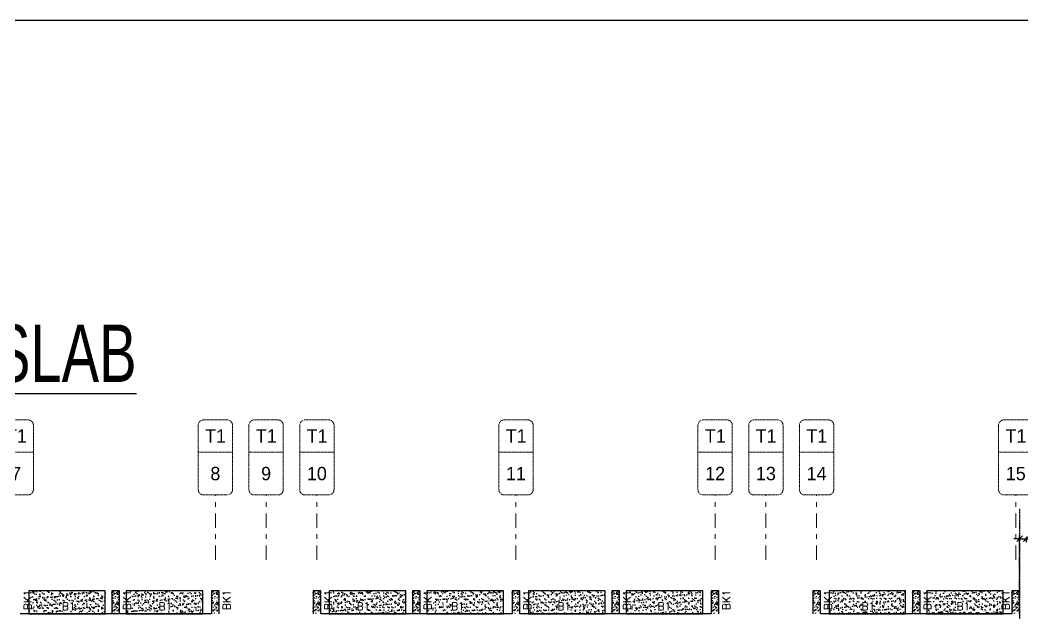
# Model space of a CAD drawing. Header units: millimetres. Extents: x 1078357 to 2594950, y -4969473 to -4636555.
# Drawn here: x 1601908 to 1628096, y -4652496 to -4636994 of the extents above; entities that cross this region are included whole.
import ezdxf
from ezdxf.enums import TextEntityAlignment as Align

# ---------------------------------------------------------------- set-up
doc = ezdxf.new("R2010")
doc.units = ezdxf.units.MM
doc.header["$PDMODE"] = 35
for name, pattern in [('CENTER', [2, 1.25, -0.25, 0.25, -0.25]), ('CONTINOUS', [0]), ('DGN STYLE 7', [8.34, 3.75, -1.67, 1.25, -1.67]), ('DOT', [0.25, 0, -0.25]), ('HIDDEN', [0.375, 0.25, -0.125]), ('New Retail block$0$CONTINOUS', [0])]:
    doc.linetypes.add(name, pattern=pattern)
doc.layers.get('0').update_dxf_attribs({"lineweight": 0})
doc.layers.get('Defpoints').update_dxf_attribs({"lineweight": 0})
for name, color, linetype, lineweight in [('A-_ANOTDIMA_D-', 6, 'Continuous', 13), ('A-_ANOTGRID_E-', 8, 'DGN STYLE 7', 13), ('Boundary', 40, 'Continuous', 30), ('GRID LINE', 8, 'Continuous', 0), ('HATCH', 8, 'Continuous', 30), ('S-NON STR RCC WALL', 8, 'Continuous', 0)]:
    doc.layers.add(name, color=color, linetype=linetype, lineweight=lineweight)
for name, color, linetype in [('B-200x650', 241, 'HIDDEN'), ('EXPANSION JOINT', 10, 'HIDDEN'), ('EXPANTION JOINT', 240, 'Continuous'), ('S TEXT', 7, 'Continuous'), ('S-PROJECTION', 54, 'New Retail block$0$CONTINOUS')]:
    doc.layers.add(name, color=color, linetype=linetype)
doc.styles.add('Roman', font='romans')
doc.styles.add('ROMANS', font='romans.shx', dxfattribs={"width": 0.85})
doc.styles.add('SANSSERIF', font='sas_____.pfb')
doc.styles.get("Standard").update_dxf_attribs({"font": 'Adani Regular.ttf', "height": 500})
doc.dimstyles.new('HARESH', dxfattribs={"dimtxt": 150, "dimasz": 75, "dimexe": 0, "dimexo": 0, "dimgap": 25, "dimtad": 1, "dimdec": 0, "dimdsep": 46, "dimtxsty": 'Roman', "dimblk": 'OBLIQUE', "dimcen": 225, "dimdle": 25, "dimclrd": 2, "dimclre": 2, "dimclrt": 7, "dimadec": 8, "dimazin": 1, "dimtfac": 1, "dimtdec": 0, "dimtmove": 0, "dimatfit": 0, "dimfxl": 1, "dimlwd": -1, "dimlwe": -1, "dimarcsym": 0})

# ---------------------------------------------------------------- blocks, each defined once
blk = doc.blocks.new('_Oblique')
at = {"color": 0, "linetype": 'ByBlock', "lineweight": -2}
blk.add_line((-0.5, -0.5), (0.5, 0.5), dxfattribs=at)
blk = doc.blocks.new('*D1210')
at = {"layer": 'Defpoints', "color": 0, "linetype": 'CONTINOUS', "ltscale": 0.5, "transparency": 16777216}
for p in [(1628184, -4650482, 3), (1628184, -4650533), (1628009, -4652496, 0)]:
    blk.add_point(p, dxfattribs=at)
at = {"layer": 'EXPANTION JOINT', "color": 2, "linetype": 'DOT', "ltscale": 0.5, "transparency": 16777216}
for p, q in [((1628009, -4652496), (1628009, -4650433)), ((1628184, -4650482), (1628184, -4650633))]:
    blk.add_line(p, q, dxfattribs=at)
at = {"layer": 'EXPANTION JOINT', "color": 2, "linetype": 'CONTINOUS', "ltscale": 0.5, "transparency": 16777216}
for p, q in [((1628009, -4650533), (1627859, -4650533)), ((1628009, -4650533), (1628184, -4650533)), ((1628184, -4650533), (1631548, -4650533))]:
    blk.add_line(p, q, dxfattribs=at)
at = {"layer": 'EXPANTION JOINT', "color": 2, "linetype": 'CONTINOUS', "ltscale": 0.5, "transparency": 16777216, "xscale": 150, "yscale": 150, "zscale": 150}
blk.add_blockref('_Oblique', (1628009, -4650533), dxfattribs=at)
at = {"layer": 'EXPANTION JOINT', "color": 2, "linetype": 'CONTINOUS', "ltscale": 0.5, "transparency": 16777216, "xscale": 150, "yscale": 150, "zscale": 150, "rotation": 180}
blk.add_blockref('_Oblique', (1628184, -4650533), dxfattribs=at)
at = {"layer": 'EXPANTION JOINT', "color": 7, "linetype": 'CONTINOUS', "ltscale": 0.5, "transparency": 16777216, "char_height": 225, "attachment_point": 5, "style": 'Roman'}
for s, insert in [('175mm', (1630016, -4650345)), ('EXPANSION JOINT ', (1630016, -4650720))]:
    blk.add_mtext(s, dxfattribs=dict(at, insert=insert))
blk = doc.blocks.new('*D1211')
at = {"layer": 'Defpoints', "color": 0, "linetype": 'CONTINOUS', "ltscale": 0.5, "transparency": 16777216}
for p in [(1628184, -4650482, 3), (1628184, -4650533), (1628009, -4652496, 0)]:
    blk.add_point(p, dxfattribs=at)
at = {"layer": 'EXPANTION JOINT', "color": 2, "linetype": 'DOT', "ltscale": 0.5, "transparency": 16777216}
for p, q in [((1628009, -4652496), (1628009, -4650433)), ((1628184, -4650482), (1628184, -4650633))]:
    blk.add_line(p, q, dxfattribs=at)
at = {"layer": 'EXPANTION JOINT', "color": 2, "linetype": 'CONTINOUS', "ltscale": 0.5, "transparency": 16777216}
for p, q in [((1628009, -4650533), (1627859, -4650533)), ((1628009, -4650533), (1628184, -4650533)), ((1628184, -4650533), (1631548, -4650533))]:
    blk.add_line(p, q, dxfattribs=at)
at = {"layer": 'EXPANTION JOINT', "color": 2, "linetype": 'CONTINOUS', "ltscale": 0.5, "transparency": 16777216, "xscale": 150, "yscale": 150, "zscale": 150}
blk.add_blockref('_Oblique', (1628009, -4650533), dxfattribs=at)
at = {"layer": 'EXPANTION JOINT', "color": 2, "linetype": 'CONTINOUS', "ltscale": 0.5, "transparency": 16777216, "xscale": 150, "yscale": 150, "zscale": 150, "rotation": 180}
blk.add_blockref('_Oblique', (1628184, -4650533), dxfattribs=at)
at = {"layer": 'EXPANTION JOINT', "color": 7, "linetype": 'CONTINOUS', "ltscale": 0.5, "transparency": 16777216, "char_height": 225, "attachment_point": 5, "style": 'Roman'}
for s, insert in [('175mm', (1630016, -4650345)), ('EXPANSION JOINT ', (1630016, -4650720))]:
    blk.add_mtext(s, dxfattribs=dict(at, insert=insert))
blk = doc.blocks.new('Tower grid nomenclature-ex')
at = {"layer": 'A-_ANOTGRID_E-'}
blk.add_lwpolyline([(-1250, -600), (1750, -600, 0.414214), (2000, -350), (2000, 750, 0.414214), (1750, 1000), (-1250, 1000, 0.414214), (-1500, 750), (-1500, -350, 0.414214)], format="xyb", close=True, dxfattribs=at)
blk.add_lwpolyline([(0, 1000), (0, -600)], dxfattribs=at)
at = {"layer": 'A-_ANOTGRID_E-', "flags": 8}
for p in [(-1235, 400), (1788, 400)]:
    blk.add_attdef('GRID', text='', height=625, dxfattribs=at).set_placement(p, align=Align.MIDDLE_CENTER)
blk = doc.blocks.new('T1')
at = {"layer": 'GRID LINE', "linetype": 'DGN STYLE 7', "ltscale": 100, "elevation": 0}
for points in [[(63086, -31827), (63086, -30138)], [(64411, -31827), (64411, -30138)], [(65736, -31827), (65736, -30138)], [(70936, -31827), (70936, -30138)], [(76136, -31827), (76136, -30138)], [(77461, -31827), (77461, -30138)], [(78786, -31827), (78786, -30138)], [(83986, -31827), (83986, -30138)]]:
    blk.add_lwpolyline(points, dxfattribs=at)
at = {"layer": 'GRID LINE'}
ref = blk.add_blockref('Tower grid nomenclature-ex', (57774, -29018, 0), dxfattribs=dict(at, xscale=0.56, yscale=0.56, zscale=0.56, rotation=270))
ref.add_attrib('GRID', '7', dxfattribs={"layer": 'A-_ANOTGRID_E-', "height": 350}).set_placement((57886, -29578, 0), align=Align.MIDDLE_CENTER)
ref.add_attrib('GRID', 'T1', dxfattribs={"layer": 'A-_ANOTGRID_E-', "height": 350}).set_placement((57891, -28598, 0), align=Align.MIDDLE_CENTER)
ref = blk.add_blockref('Tower grid nomenclature-ex', (62974, -29018, 0), dxfattribs=dict(at, xscale=0.56, yscale=0.56, zscale=0.56, rotation=270))
ref.add_attrib('GRID', '8', dxfattribs={"layer": 'A-_ANOTGRID_E-', "height": 350}).set_placement((63086, -29578, 0), align=Align.MIDDLE_CENTER)
ref.add_attrib('GRID', 'T1', dxfattribs={"layer": 'A-_ANOTGRID_E-', "height": 350}).set_placement((63091, -28598, 0), align=Align.MIDDLE_CENTER)
ref = blk.add_blockref('Tower grid nomenclature-ex', (64299, -29018, 0), dxfattribs=dict(at, xscale=0.56, yscale=0.56, zscale=0.56, rotation=270))
ref.add_attrib('GRID', '9', dxfattribs={"layer": 'A-_ANOTGRID_E-', "height": 350}).set_placement((64411, -29578, 0), align=Align.MIDDLE_CENTER)
ref.add_attrib('GRID', 'T1', dxfattribs={"layer": 'A-_ANOTGRID_E-', "height": 350}).set_placement((64416, -28598, 0), align=Align.MIDDLE_CENTER)
ref = blk.add_blockref('Tower grid nomenclature-ex', (65624, -29018, 0), dxfattribs=dict(at, xscale=0.56, yscale=0.56, zscale=0.56, rotation=270))
ref.add_attrib('GRID', '10', dxfattribs={"layer": 'A-_ANOTGRID_E-', "height": 350}).set_placement((65736, -29578, 0), align=Align.MIDDLE_CENTER)
ref.add_attrib('GRID', 'T1', dxfattribs={"layer": 'A-_ANOTGRID_E-', "height": 350}).set_placement((65741, -28598, 0), align=Align.MIDDLE_CENTER)
ref = blk.add_blockref('Tower grid nomenclature-ex', (70824, -29018, 0), dxfattribs=dict(at, xscale=0.56, yscale=0.56, zscale=0.56, rotation=270))
ref.add_attrib('GRID', '11', dxfattribs={"layer": 'A-_ANOTGRID_E-', "height": 350}).set_placement((70936, -29578, 0), align=Align.MIDDLE_CENTER)
ref.add_attrib('GRID', 'T1', dxfattribs={"layer": 'A-_ANOTGRID_E-', "height": 350}).set_placement((70941, -28598, 0), align=Align.MIDDLE_CENTER)
ref = blk.add_blockref('Tower grid nomenclature-ex', (76024, -29018, 0), dxfattribs=dict(at, xscale=0.56, yscale=0.56, zscale=0.56, rotation=270))
ref.add_attrib('GRID', '12', dxfattribs={"layer": 'A-_ANOTGRID_E-', "height": 350}).set_placement((76136, -29578, 0), align=Align.MIDDLE_CENTER)
ref.add_attrib('GRID', 'T1', dxfattribs={"layer": 'A-_ANOTGRID_E-', "height": 350}).set_placement((76141, -28598, 0), align=Align.MIDDLE_CENTER)
ref = blk.add_blockref('Tower grid nomenclature-ex', (77349, -29018, 0), dxfattribs=dict(at, xscale=0.56, yscale=0.56, zscale=0.56, rotation=270))
ref.add_attrib('GRID', '13', dxfattribs={"layer": 'A-_ANOTGRID_E-', "height": 350}).set_placement((77461, -29578, 0), align=Align.MIDDLE_CENTER)
ref.add_attrib('GRID', 'T1', dxfattribs={"layer": 'A-_ANOTGRID_E-', "height": 350}).set_placement((77466, -28598, 0), align=Align.MIDDLE_CENTER)
ref = blk.add_blockref('Tower grid nomenclature-ex', (78674, -29018, 0), dxfattribs=dict(at, xscale=0.56, yscale=0.56, zscale=0.56, rotation=270))
ref.add_attrib('GRID', '14', dxfattribs={"layer": 'A-_ANOTGRID_E-', "height": 350}).set_placement((78786, -29578, 0), align=Align.MIDDLE_CENTER)
ref.add_attrib('GRID', 'T1', dxfattribs={"layer": 'A-_ANOTGRID_E-', "height": 350}).set_placement((78791, -28598, 0), align=Align.MIDDLE_CENTER)
ref = blk.add_blockref('Tower grid nomenclature-ex', (83874, -29018, 0), dxfattribs=dict(at, xscale=0.56, yscale=0.56, zscale=0.56, rotation=270))
ref.add_attrib('GRID', '15', dxfattribs={"layer": 'A-_ANOTGRID_E-', "height": 350}).set_placement((83986, -29578, 0), align=Align.MIDDLE_CENTER)
ref.add_attrib('GRID', 'T1', dxfattribs={"layer": 'A-_ANOTGRID_E-', "height": 350}).set_placement((83991, -28598, 0), align=Align.MIDDLE_CENTER)

msp = doc.modelspace()

# ---------------------------------------------------------------- hatches: boundary and pattern name
at = {"layer": 'HATCH'}
h = msp.add_hatch(dxfattribs=at)
h.set_pattern_fill('AR-SAND', color=8, scale=3, angle=179.97015)
h.set_pattern_definition([(37.4701541, (-1261975.03, 9335074.12), (-4.7236114, 146.8264517), [0, -115.824, 0, -129.54, 0, -123.825]), (7.4701541, (-1261975.03, 9335074.12), (134.9689868, 214.9772528), [0, -62.484, 0, -104.394, 0, -40.005]), (327.4701541, (-1262068.75, 9335074.16), (237.2979035, 0.3075449), [0, -38.1, 0, -137.16, 0, -179.07]), (317.4701541, (-1262068.75, 9335074.16), (229.1017424, 66.759465), [0, -19.05, 0, -89.916, 0, -102.87])])
h.paths.add_polyline_path([(1604133.5, -4651896.1), (1602133.5, -4651896.1), (1602133.5, -4652496.1), (1604133.5, -4652496.1)])
h = msp.add_hatch(dxfattribs=at)
h.set_pattern_fill('AR-SAND', color=8, scale=3, angle=179.97015)
h.set_pattern_definition([(37.4701541, (-1264525.03, 9335074.12), (-4.7236114, 146.8264517), [0, -115.824, 0, -129.54, 0, -123.825]), (7.4701541, (-1264525.03, 9335074.12), (134.9689868, 214.9772528), [0, -62.484, 0, -104.394, 0, -40.005]), (327.4701541, (-1264618.75, 9335074.16), (237.2979035, 0.3075449), [0, -38.1, 0, -137.16, 0, -179.07]), (317.4701541, (-1264618.75, 9335074.16), (229.1017424, 66.759465), [0, -19.05, 0, -89.916, 0, -102.87])])
h.paths.add_polyline_path([(1606683.5, -4651896.1), (1604683.5, -4651896.1), (1604683.5, -4652496.1), (1606683.5, -4652496.1)])
h = msp.add_hatch(dxfattribs=at)
h.set_pattern_fill('AR-SAND', color=8, scale=3, angle=179.97015)
h.set_pattern_definition([(37.4701541, (-1269825.03, 9335074.12), (-4.7236114, 146.8264517), [0, -115.824, 0, -129.54, 0, -123.825]), (7.4701541, (-1269825.03, 9335074.12), (134.9689868, 214.9772528), [0, -62.484, 0, -104.394, 0, -40.005]), (327.4701541, (-1269918.75, 9335074.16), (237.2979035, 0.3075449), [0, -38.1, 0, -137.16, 0, -179.07]), (317.4701541, (-1269918.75, 9335074.16), (229.1017424, 66.759465), [0, -19.05, 0, -89.916, 0, -102.87])])
h.paths.add_polyline_path([(1611983.5, -4651896.1), (1609983.5, -4651896.1), (1609983.5, -4652496.1), (1611983.5, -4652496.1)])
h = msp.add_hatch(dxfattribs=at)
h.set_pattern_fill('AR-SAND', color=8, scale=3, angle=179.97015)
h.set_pattern_definition([(37.4701541, (-1272375.03, 9335074.12), (-4.7236114, 146.8264517), [0, -115.824, 0, -129.54, 0, -123.825]), (7.4701541, (-1272375.03, 9335074.12), (134.9689868, 214.9772528), [0, -62.484, 0, -104.394, 0, -40.005]), (327.4701541, (-1272468.75, 9335074.16), (237.2979035, 0.3075449), [0, -38.1, 0, -137.16, 0, -179.07]), (317.4701541, (-1272468.75, 9335074.16), (229.1017424, 66.759465), [0, -19.05, 0, -89.916, 0, -102.87])])
h.paths.add_polyline_path([(1614533.5, -4651896.1), (1612533.5, -4651896.1), (1612533.5, -4652496.1), (1614533.5, -4652496.1)])
h = msp.add_hatch(dxfattribs=at)
h.set_pattern_fill('AR-SAND', color=8, scale=3, angle=179.97015)
h.set_pattern_definition([(37.4701541, (-1275025.03, 9335074.12), (-4.7236114, 146.8264517), [0, -115.824, 0, -129.54, 0, -123.825]), (7.4701541, (-1275025.03, 9335074.12), (134.9689868, 214.9772528), [0, -62.484, 0, -104.394, 0, -40.005]), (327.4701541, (-1275118.75, 9335074.16), (237.2979035, 0.3075449), [0, -38.1, 0, -137.16, 0, -179.07]), (317.4701541, (-1275118.75, 9335074.16), (229.1017424, 66.759465), [0, -19.05, 0, -89.916, 0, -102.87])])
h.paths.add_polyline_path([(1617183.5, -4651896.1), (1615183.5, -4651896.1), (1615183.5, -4652496.1), (1617183.5, -4652496.1)])
h = msp.add_hatch(dxfattribs=at)
h.set_pattern_fill('AR-SAND', color=8, scale=3, angle=179.97015)
h.set_pattern_definition([(37.4701541, (-1277575.03, 9335074.12), (-4.7236114, 146.8264517), [0, -115.824, 0, -129.54, 0, -123.825]), (7.4701541, (-1277575.03, 9335074.12), (134.9689868, 214.9772528), [0, -62.484, 0, -104.394, 0, -40.005]), (327.4701541, (-1277668.75, 9335074.16), (237.2979035, 0.3075449), [0, -38.1, 0, -137.16, 0, -179.07]), (317.4701541, (-1277668.75, 9335074.16), (229.1017424, 66.759465), [0, -19.05, 0, -89.916, 0, -102.87])])
h.paths.add_polyline_path([(1619733.5, -4651896.1), (1617733.5, -4651896.1), (1617733.5, -4652496.1), (1619733.5, -4652496.1)])
h = msp.add_hatch(dxfattribs=at)
h.set_pattern_fill('AR-SAND', color=8, scale=3, angle=179.97015)
h.set_pattern_definition([(37.4701541, (-1282875.03, 9335074.12), (-4.7236114, 146.8264517), [0, -115.824, 0, -129.54, 0, -123.825]), (7.4701541, (-1282875.03, 9335074.12), (134.9689868, 214.9772528), [0, -62.484, 0, -104.394, 0, -40.005]), (327.4701541, (-1282968.75, 9335074.16), (237.2979035, 0.3075449), [0, -38.1, 0, -137.16, 0, -179.07]), (317.4701541, (-1282968.75, 9335074.16), (229.1017424, 66.759465), [0, -19.05, 0, -89.916, 0, -102.87])])
h.paths.add_polyline_path([(1625033.5, -4651896.1), (1623033.5, -4651896.1), (1623033.5, -4652496.1), (1625033.5, -4652496.1)])
h = msp.add_hatch(dxfattribs=at)
h.set_pattern_fill('AR-SAND', color=8, scale=3, angle=179.97015)
h.set_pattern_definition([(37.4701541, (-1285425.03, 9335074.12), (-4.7236114, 146.8264517), [0, -115.824, 0, -129.54, 0, -123.825]), (7.4701541, (-1285425.03, 9335074.12), (134.9689868, 214.9772528), [0, -62.484, 0, -104.394, 0, -40.005]), (327.4701541, (-1285518.75, 9335074.16), (237.2979035, 0.3075449), [0, -38.1, 0, -137.16, 0, -179.07]), (317.4701541, (-1285518.75, 9335074.16), (229.1017424, 66.759465), [0, -19.05, 0, -89.916, 0, -102.87])])
h.paths.add_polyline_path([(1627583.5, -4651896.1), (1625583.5, -4651896.1), (1625583.5, -4652496.1), (1627583.5, -4652496.1)])
at = {"layer": 'S-NON STR RCC WALL'}
h = msp.add_hatch(dxfattribs=at)
h.set_pattern_fill('AR-CONC', color=256, angle=180)
h.set_pattern_definition([(50, (-6929536.48, 32903192.09), (182.184669, -15.93908554), [19.05, -209.55]), (355, (-6929536.48, 32903192.1), (-35.2434214, 191.0568452), [15.24, -167.6405842]), (100.4514447, (-6929521.3, 32903190.76), (146.9412471, 175.1177519), [16.1900088, -178.0902446]), (46.1842, (-6929536.48, 32903242.9), (271.0790409, -42.0423279), [28.575, -314.325]), (96.6355576, (-6929513.9, 32903239.4), (237.404134, 247.4261246), [24.2850231, -267.1356082]), (351.1841512, (-6929536.48, 32903242.9), (237.404134, 247.4261246), [22.859967, -251.459732]), (21, (-6929511.08, 32903230.19), (151.61439127, -102.2651982), [19.05, -209.55]), (326, (-6929511.08, 32903230.2), (61.80202835, 184.1879661), [15.24, -167.64]), (71.451445, (-6929498.45, 32903221.67), (213.4164193, 81.9227689), [16.1900088, -178.0899376]), (37.5, (-6929536.48, 32903192.09), (3.08860325, 84.55503887), [0, -165.608, 0, -170.18, 0, -168.275]), (7.5, (-6929536.48, 32903192.09), (66.8196625, 100.18057482), [0, -97.028, 0, -161.798, 0, -64.135]), (327.5, (-6929593.12, 32903192.09), (135.59059517, -5.72874399), [0, -63.5, 0, -198.12, 0, -262.89]), (317.5, (-6929618.52, 32903192.09), (148.1291814, 25.42649103), [0, -82.55, 0, -131.572, 0, -186.69])])
h.paths.add_polyline_path([(1604508.3, -4652496.1), (1604508.3, -4651896.1), (1604308.3, -4651896.1), (1604308.3, -4652496.1), (1604508.3, -4652496.1)], is_closed=False)
h = msp.add_hatch(dxfattribs=at)
h.set_pattern_fill('AR-CONC', color=256, angle=180)
h.set_pattern_definition([(50, (-6926936.48, 32903192.15), (182.184669, -15.93908554), [19.05, -209.55]), (355, (-6926936.48, 32903192.15), (-35.2434214, 191.0568452), [15.24, -167.6405842]), (100.4514447, (-6926921.3, 32903190.82), (146.9412471, 175.1177519), [16.1900088, -178.0902446]), (46.1842, (-6926936.48, 32903242.95), (271.0790409, -42.0423279), [28.575, -314.325]), (96.6355576, (-6926913.9, 32903239.45), (237.404134, 247.4261246), [24.2850231, -267.1356082]), (351.1841512, (-6926936.48, 32903242.95), (237.404134, 247.4261246), [22.859967, -251.459732]), (21, (-6926911.08, 32903230.25), (151.61439127, -102.2651982), [19.05, -209.55]), (326, (-6926911.08, 32903230.25), (61.80202835, 184.1879661), [15.24, -167.64]), (71.451445, (-6926898.45, 32903221.73), (213.4164193, 81.9227689), [16.1900088, -178.0899376]), (37.5, (-6926936.48, 32903192.15), (3.08860325, 84.55503887), [0, -165.608, 0, -170.18, 0, -168.275]), (7.5, (-6926936.48, 32903192.15), (66.8196625, 100.18057482), [0, -97.028, 0, -161.798, 0, -64.135]), (327.5, (-6926993.12, 32903192.15), (135.59059517, -5.72874399), [0, -63.5, 0, -198.12, 0, -262.89]), (317.5, (-6927018.52, 32903192.15), (148.1291814, 25.42649103), [0, -82.55, 0, -131.572, 0, -186.69])])
h.paths.add_polyline_path([(1607108.3, -4652496), (1607108.3, -4651896), (1606908.3, -4651896), (1606908.3, -4652496), (1607108.3, -4652496)], is_closed=False)
h = msp.add_hatch(dxfattribs=at)
h.set_pattern_fill('AR-CONC', color=256, angle=180)
h.set_pattern_definition([(50, (-6924286.48, 32903192.09), (182.184669, -15.93908554), [19.05, -209.55]), (355, (-6924286.48, 32903192.09), (-35.2434214, 191.0568452), [15.24, -167.6405842]), (100.4514447, (-6924271.3, 32903190.76), (146.9412471, 175.1177519), [16.1900088, -178.0902446]), (46.1842, (-6924286.48, 32903242.89), (271.0790409, -42.0423279), [28.575, -314.325]), (96.6355576, (-6924263.9, 32903239.38), (237.404134, 247.4261246), [24.2850231, -267.1356082]), (351.1841512, (-6924286.48, 32903242.9), (237.404134, 247.4261246), [22.859967, -251.459732]), (21, (-6924261.08, 32903230.19), (151.61439127, -102.2651982), [19.05, -209.55]), (326, (-6924261.08, 32903230.19), (61.80202835, 184.1879661), [15.24, -167.64]), (71.451445, (-6924248.45, 32903221.66), (213.4164193, 81.9227689), [16.1900088, -178.0899376]), (37.5, (-6924286.48, 32903192.086), (3.08860325, 84.55503887), [0, -165.608, 0, -170.18, 0, -168.275]), (7.5, (-6924286.48, 32903192.09), (66.8196625, 100.18057482), [0, -97.028, 0, -161.798, 0, -64.135]), (327.5, (-6924343.12, 32903192.086), (135.59059517, -5.72874399), [0, -63.5, 0, -198.12, 0, -262.89]), (317.5, (-6924368.52, 32903192.09), (148.1291814, 25.42649103), [0, -82.55, 0, -131.572, 0, -186.69])])
h.paths.add_polyline_path([(1609758.3, -4652496.1), (1609758.3, -4651896.1), (1609558.3, -4651896.1), (1609558.3, -4652496.1), (1609758.3, -4652496.1)], is_closed=False)
h = msp.add_hatch(dxfattribs=at)
h.set_pattern_fill('AR-CONC', color=256, angle=180)
h.set_pattern_definition([(50, (-6921686.48, 32903192.09), (182.184669, -15.93908554), [19.05, -209.55]), (355, (-6921686.48, 32903192.1), (-35.2434214, 191.0568452), [15.24, -167.6405842]), (100.4514447, (-6921671.3, 32903190.76), (146.9412471, 175.1177519), [16.1900088, -178.0902446]), (46.1842, (-6921686.48, 32903242.9), (271.0790409, -42.0423279), [28.575, -314.325]), (96.6355576, (-6921663.9, 32903239.4), (237.404134, 247.4261246), [24.2850231, -267.1356082]), (351.1841512, (-6921686.48, 32903242.9), (237.404134, 247.4261246), [22.859967, -251.459732]), (21, (-6921661.08, 32903230.19), (151.61439127, -102.2651982), [19.05, -209.55]), (326, (-6921661.08, 32903230.2), (61.80202835, 184.1879661), [15.24, -167.64]), (71.451445, (-6921648.45, 32903221.67), (213.4164193, 81.9227689), [16.1900088, -178.0899376]), (37.5, (-6921686.48, 32903192.09), (3.08860325, 84.55503887), [0, -165.608, 0, -170.18, 0, -168.275]), (7.5, (-6921686.48, 32903192.09), (66.8196625, 100.18057482), [0, -97.028, 0, -161.798, 0, -64.135]), (327.5, (-6921743.12, 32903192.09), (135.59059517, -5.72874399), [0, -63.5, 0, -198.12, 0, -262.89]), (317.5, (-6921768.52, 32903192.09), (148.1291814, 25.42649103), [0, -82.55, 0, -131.572, 0, -186.69])])
h.paths.add_polyline_path([(1612358.3, -4652496.1), (1612358.3, -4651896.1), (1612158.3, -4651896.1), (1612158.3, -4652496.1), (1612358.3, -4652496.1)], is_closed=False)
h = msp.add_hatch(dxfattribs=at)
h.set_pattern_fill('AR-CONC', color=256, angle=180)
h.set_pattern_definition([(50, (-6919086.46, 32903192.09), (182.184669, -15.93908554), [19.05, -209.55]), (355, (-6919086.46, 32903192.09), (-35.2434214, 191.0568452), [15.24, -167.6405842]), (100.4514447, (-6919071.28, 32903190.76), (146.9412471, 175.1177519), [16.1900088, -178.0902446]), (46.1842, (-6919086.46, 32903242.89), (271.0790409, -42.0423279), [28.575, -314.325]), (96.6355576, (-6919063.87, 32903239.38), (237.404134, 247.4261246), [24.2850231, -267.1356082]), (351.1841512, (-6919086.46, 32903242.9), (237.404134, 247.4261246), [22.859967, -251.459732]), (21, (-6919061.06, 32903230.19), (151.61439127, -102.2651982), [19.05, -209.55]), (326, (-6919061.06, 32903230.19), (61.80202835, 184.1879661), [15.24, -167.64]), (71.451445, (-6919048.42, 32903221.66), (213.4164193, 81.9227689), [16.1900088, -178.0899376]), (37.5, (-6919086.46, 32903192.086), (3.08860325, 84.55503887), [0, -165.608, 0, -170.18, 0, -168.275]), (7.5, (-6919086.46, 32903192.09), (66.8196625, 100.18057482), [0, -97.028, 0, -161.798, 0, -64.135]), (327.5, (-6919143.1, 32903192.086), (135.59059517, -5.72874399), [0, -63.5, 0, -198.12, 0, -262.89]), (317.5, (-6919168.5, 32903192.09), (148.1291814, 25.42649103), [0, -82.55, 0, -131.572, 0, -186.69])])
h.paths.add_polyline_path([(1614958.3, -4652496.1), (1614958.3, -4651896.1), (1614758.3, -4651896.1), (1614758.3, -4652496.1), (1614958.3, -4652496.1)], is_closed=False)
h = msp.add_hatch(dxfattribs=at)
h.set_pattern_fill('AR-CONC', color=256, angle=180)
h.set_pattern_definition([(50, (-6916486.46, 32903192.09), (182.184669, -15.93908554), [19.05, -209.55]), (355, (-6916486.46, 32903192.09), (-35.2434214, 191.0568452), [15.24, -167.6405842]), (100.4514447, (-6916471.28, 32903190.76), (146.9412471, 175.1177519), [16.1900088, -178.0902446]), (46.1842, (-6916486.46, 32903242.89), (271.0790409, -42.0423279), [28.575, -314.325]), (96.6355576, (-6916463.87, 32903239.38), (237.404134, 247.4261246), [24.2850231, -267.1356082]), (351.1841512, (-6916486.46, 32903242.9), (237.404134, 247.4261246), [22.859967, -251.459732]), (21, (-6916461.06, 32903230.19), (151.61439127, -102.2651982), [19.05, -209.55]), (326, (-6916461.06, 32903230.19), (61.80202835, 184.1879661), [15.24, -167.64]), (71.451445, (-6916448.42, 32903221.66), (213.4164193, 81.9227689), [16.1900088, -178.0899376]), (37.5, (-6916486.46, 32903192.086), (3.08860325, 84.55503887), [0, -165.608, 0, -170.18, 0, -168.275]), (7.5, (-6916486.46, 32903192.09), (66.8196625, 100.18057482), [0, -97.028, 0, -161.798, 0, -64.135]), (327.5, (-6916543.1, 32903192.086), (135.59059517, -5.72874399), [0, -63.5, 0, -198.12, 0, -262.89]), (317.5, (-6916568.5, 32903192.09), (148.1291814, 25.42649103), [0, -82.55, 0, -131.572, 0, -186.69])])
h.paths.add_polyline_path([(1617558.3, -4652496.1), (1617558.3, -4651896.1), (1617358.3, -4651896.1), (1617358.3, -4652496.1), (1617558.3, -4652496.1)], is_closed=False)
h = msp.add_hatch(dxfattribs=at)
h.set_pattern_fill('AR-CONC', color=256, angle=180)
h.set_pattern_definition([(50, (-6913886.46, 32903192.09), (182.184669, -15.93908554), [19.05, -209.55]), (355, (-6913886.46, 32903192.09), (-35.2434214, 191.0568452), [15.24, -167.6405842]), (100.4514447, (-6913871.28, 32903190.76), (146.9412471, 175.1177519), [16.1900088, -178.0902446]), (46.1842, (-6913886.46, 32903242.89), (271.0790409, -42.0423279), [28.575, -314.325]), (96.6355576, (-6913863.87, 32903239.38), (237.404134, 247.4261246), [24.2850231, -267.1356082]), (351.1841512, (-6913886.46, 32903242.9), (237.404134, 247.4261246), [22.859967, -251.459732]), (21, (-6913861.06, 32903230.19), (151.61439127, -102.2651982), [19.05, -209.55]), (326, (-6913861.06, 32903230.19), (61.80202835, 184.1879661), [15.24, -167.64]), (71.451445, (-6913848.42, 32903221.66), (213.4164193, 81.9227689), [16.1900088, -178.0899376]), (37.5, (-6913886.46, 32903192.086), (3.08860325, 84.55503887), [0, -165.608, 0, -170.18, 0, -168.275]), (7.5, (-6913886.46, 32903192.09), (66.8196625, 100.18057482), [0, -97.028, 0, -161.798, 0, -64.135]), (327.5, (-6913943.1, 32903192.086), (135.59059517, -5.72874399), [0, -63.5, 0, -198.12, 0, -262.89]), (317.5, (-6913968.5, 32903192.09), (148.1291814, 25.42649103), [0, -82.55, 0, -131.572, 0, -186.69])])
h.paths.add_polyline_path([(1620158.3, -4652496.1), (1620158.3, -4651896.1), (1619958.3, -4651896.1), (1619958.3, -4652496.1), (1620158.3, -4652496.1)], is_closed=False)
h = msp.add_hatch(dxfattribs=at)
h.set_pattern_fill('AR-CONC', color=256, angle=180)
h.set_pattern_definition([(50, (-6911236.48, 32903192.09), (182.184669, -15.93908554), [19.05, -209.55]), (355, (-6911236.48, 32903192.09), (-35.2434214, 191.0568452), [15.24, -167.6405842]), (100.4514447, (-6911221.3, 32903190.76), (146.9412471, 175.1177519), [16.1900088, -178.0902446]), (46.1842, (-6911236.48, 32903242.89), (271.0790409, -42.0423279), [28.575, -314.325]), (96.6355576, (-6911213.9, 32903239.38), (237.404134, 247.4261246), [24.2850231, -267.1356082]), (351.1841512, (-6911236.48, 32903242.9), (237.404134, 247.4261246), [22.859967, -251.459732]), (21, (-6911211.08, 32903230.19), (151.61439127, -102.2651982), [19.05, -209.55]), (326, (-6911211.08, 32903230.19), (61.80202835, 184.1879661), [15.24, -167.64]), (71.451445, (-6911198.45, 32903221.66), (213.4164193, 81.9227689), [16.1900088, -178.0899376]), (37.5, (-6911236.48, 32903192.086), (3.08860325, 84.55503887), [0, -165.608, 0, -170.18, 0, -168.275]), (7.5, (-6911236.48, 32903192.09), (66.8196625, 100.18057482), [0, -97.028, 0, -161.798, 0, -64.135]), (327.5, (-6911293.12, 32903192.086), (135.59059517, -5.72874399), [0, -63.5, 0, -198.12, 0, -262.89]), (317.5, (-6911318.52, 32903192.09), (148.1291814, 25.42649103), [0, -82.55, 0, -131.572, 0, -186.69])])
h.paths.add_polyline_path([(1622808.3, -4652496.1), (1622808.3, -4651896.1), (1622608.3, -4651896.1), (1622608.3, -4652496.1), (1622808.3, -4652496.1)], is_closed=False)
h = msp.add_hatch(dxfattribs=at)
h.set_pattern_fill('AR-CONC', color=256, angle=180)
h.set_pattern_definition([(50, (-6908636.48, 32903192.09), (182.184669, -15.93908554), [19.05, -209.55]), (355, (-6908636.48, 32903192.1), (-35.2434214, 191.0568452), [15.24, -167.6405842]), (100.4514447, (-6908621.3, 32903190.76), (146.9412471, 175.1177519), [16.1900088, -178.0902446]), (46.1842, (-6908636.48, 32903242.9), (271.0790409, -42.0423279), [28.575, -314.325]), (96.6355576, (-6908613.9, 32903239.4), (237.404134, 247.4261246), [24.2850231, -267.1356082]), (351.1841512, (-6908636.48, 32903242.9), (237.404134, 247.4261246), [22.859967, -251.459732]), (21, (-6908611.08, 32903230.19), (151.61439127, -102.2651982), [19.05, -209.55]), (326, (-6908611.08, 32903230.2), (61.80202835, 184.1879661), [15.24, -167.64]), (71.451445, (-6908598.45, 32903221.67), (213.4164193, 81.9227689), [16.1900088, -178.0899376]), (37.5, (-6908636.48, 32903192.09), (3.08860325, 84.55503887), [0, -165.608, 0, -170.18, 0, -168.275]), (7.5, (-6908636.48, 32903192.09), (66.8196625, 100.18057482), [0, -97.028, 0, -161.798, 0, -64.135]), (327.5, (-6908693.12, 32903192.09), (135.59059517, -5.72874399), [0, -63.5, 0, -198.12, 0, -262.89]), (317.5, (-6908718.52, 32903192.09), (148.1291814, 25.42649103), [0, -82.55, 0, -131.572, 0, -186.69])])
h.paths.add_polyline_path([(1625408.3, -4652496.1), (1625408.3, -4651896.1), (1625208.3, -4651896.1), (1625208.3, -4652496.1), (1625408.3, -4652496.1)], is_closed=False)
h = msp.add_hatch(dxfattribs=at)
h.set_pattern_fill('AR-CONC', color=256, angle=180)
h.set_pattern_definition([(50, (-6906036.48, 32903192.09), (182.184669, -15.93908554), [19.05, -209.55]), (355, (-6906036.48, 32903192.09), (-35.2434214, 191.0568452), [15.24, -167.6405842]), (100.4514447, (-6906021.3, 32903190.76), (146.9412471, 175.1177519), [16.1900088, -178.0902446]), (46.1842, (-6906036.48, 32903242.89), (271.0790409, -42.0423279), [28.575, -314.325]), (96.6355576, (-6906013.9, 32903239.38), (237.404134, 247.4261246), [24.2850231, -267.1356082]), (351.1841512, (-6906036.48, 32903242.9), (237.404134, 247.4261246), [22.859967, -251.459732]), (21, (-6906011.08, 32903230.19), (151.61439127, -102.2651982), [19.05, -209.55]), (326, (-6906011.08, 32903230.19), (61.80202835, 184.1879661), [15.24, -167.64]), (71.451445, (-6905998.45, 32903221.66), (213.4164193, 81.9227689), [16.1900088, -178.0899376]), (37.5, (-6906036.48, 32903192.086), (3.08860325, 84.55503887), [0, -165.608, 0, -170.18, 0, -168.275]), (7.5, (-6906036.48, 32903192.09), (66.8196625, 100.18057482), [0, -97.028, 0, -161.798, 0, -64.135]), (327.5, (-6906093.12, 32903192.086), (135.59059517, -5.72874399), [0, -63.5, 0, -198.12, 0, -262.89]), (317.5, (-6906118.52, 32903192.09), (148.1291814, 25.42649103), [0, -82.55, 0, -131.572, 0, -186.69])])
h.paths.add_polyline_path([(1628008.3, -4652496.1), (1628008.3, -4651896.1), (1627808.3, -4651896.1), (1627808.3, -4652496.1), (1628008.3, -4652496.1)], is_closed=False)

# ---------------------------------------------------------------- linework, layer by layer
at = {"layer": 'B-200x650', "linetype": 'CONTINOUS', "ltscale": 700}
for p, q in [((1604508.3, -4651896.1, 0), (1604308.3, -4651896.1, 0)), ((1604308.3, -4651896.1, 0), (1604308.3, -4652496.1)), ((1604508.3, -4652496.1), (1604508.3, -4651896.1, 0)), ((1607108.3, -4651896), (1606908.3, -4651896)), ((1606908.3, -4651896), (1606908.3, -4652496, 0)), ((1607108.3, -4652496, 0), (1607108.3, -4651896)), ((1609758.3, -4651896.1, 0), (1609558.3, -4651896.1, 0)), ((1609558.3, -4651896.1, 0), (1609558.3, -4652496.1)), ((1609758.3, -4652496.1), (1609758.3, -4651896.1, 0)), ((1612358.3, -4651896.1, 0), (1612158.3, -4651896.1, 0)), ((1612158.3, -4651896.1, 0), (1612158.3, -4652496.1)), ((1612358.3, -4652496.1), (1612358.3, -4651896.1, 0)), ((1614958.3, -4651896.1, 0), (1614758.3, -4651896.1, 0)), ((1614758.3, -4651896.1, 0), (1614758.3, -4652496.1)), ((1614958.3, -4652496.1), (1614958.3, -4651896.1, 0)), ((1617558.3, -4651896.1, 0), (1617358.3, -4651896.1, 0)), ((1617358.3, -4651896.1, 0), (1617358.3, -4652496.1)), ((1617558.3, -4652496.1), (1617558.3, -4651896.1, 0)), ((1620158.3, -4651896.1), (1619958.3, -4651896.1)), ((1619958.3, -4651896.1), (1619958.3, -4652496.1, 0)), ((1620158.3, -4652496.1, 0), (1620158.3, -4651896.1)), ((1622808.3, -4651896.1, 0), (1622608.3, -4651896.1, 0)), ((1622608.3, -4651896.1, 0), (1622608.3, -4652496.1)), ((1622808.3, -4652496.1), (1622808.3, -4651896.1, 0)), ((1625408.3, -4651896.1, 0), (1625208.3, -4651896.1, 0)), ((1625208.3, -4651896.1, 0), (1625208.3, -4652496.1)), ((1625408.3, -4652496.1), (1625408.3, -4651896.1, 0)), ((1628008.3, -4651896.1, 0), (1627808.3, -4651896.1, 0)), ((1627808.3, -4651896.1, 0), (1627808.3, -4652496.1)), ((1628008.3, -4652496.1), (1628008.3, -4651896.1, 0)), ((1606908.5, -4652496.1, 0), (1601908.5, -4652496.1, 0)), ((1614758.5, -4652496.1, 0), (1609758.5, -4652496.1, 0)), ((1619958.5, -4652496.1, 0), (1614958.5, -4652496.1, 0)), ((1627808.5, -4652496.1, 0), (1622808.5, -4652496.1, 0))]:
    msp.add_line(p, q, dxfattribs=at)
at = {"layer": 'Boundary', "ltscale": 700, "elevation": 0}
msp.add_lwpolyline([(1574104.5, -4636994.1), (1679698.7, -4636994.1), (1679698.7, -4682741.1), (1574104.5, -4682741.1)], close=True, dxfattribs=at)
at = {"layer": 'EXPANSION JOINT'}
msp.add_line((1628008.5, -4649756.1, 0), (1628008.5, -4670088.7, 0), dxfattribs=at)
msp.add_line((1628008.5, -4649756.1, 0), (1628008.5, -4670088.7, 0), dxfattribs=at)
at = {"layer": 'S-PROJECTION', "elevation": 0}
for points in [[(1604133.5, -4651896.1), (1602133.5, -4651896.1), (1602133.5, -4652496.1), (1604133.5, -4652496.1)], [(1606683.5, -4651896.1), (1604683.5, -4651896.1), (1604683.5, -4652496.1), (1606683.5, -4652496.1)], [(1611983.5, -4651896.1), (1609983.5, -4651896.1), (1609983.5, -4652496.1), (1611983.5, -4652496.1)], [(1614533.5, -4651896.1), (1612533.5, -4651896.1), (1612533.5, -4652496.1), (1614533.5, -4652496.1)], [(1617183.5, -4651896.1), (1615183.5, -4651896.1), (1615183.5, -4652496.1), (1617183.5, -4652496.1)], [(1619733.5, -4651896.1), (1617733.5, -4651896.1), (1617733.5, -4652496.1), (1619733.5, -4652496.1)], [(1625033.5, -4651896.1), (1623033.5, -4651896.1), (1623033.5, -4652496.1), (1625033.5, -4652496.1)], [(1627583.5, -4651896.1), (1625583.5, -4651896.1), (1625583.5, -4652496.1), (1627583.5, -4652496.1)]]:
    msp.add_lwpolyline(points, close=True, dxfattribs=at)

# ---------------------------------------------------------------- block references
at = {"layer": 'A-_ANOTDIMA_D-', "color": 2, "linetype": 'CENTER', "ltscale": 700}
msp.add_blockref('T1', (1543922.5, -4619253.4, 0), dxfattribs=at)

# ---------------------------------------------------------------- texts
at = {"layer": 'B-200x650', "linetype": 'CONTINOUS', "ltscale": 700, "style": 'ROMANS'}
for p in [(1602204, -4652395.7, 50), (1604804, -4652395.8, 50), (1607404, -4652395.7, 50), (1610054, -4652395.8, 50), (1612654, -4652395.8, 50), (1615254, -4652395.8, 50), (1617854, -4652395.8, 50), (1620454, -4652395.7, 50), (1623104, -4652395.8, 50), (1625704, -4652395.8, 50), (1627745.5, -4652395.8, 50)]:
    msp.add_text('BK1', height=200, rotation=90, dxfattribs=at).set_placement(p)
at = {"layer": 'B-200x650', "linetype": 'HIDDEN', "ltscale": 500, "style": 'ROMANS'}
for p in [(1603002.8, -4652395.8, -2.7), (1605526.5, -4652395.8, -2.7), (1610700.1, -4652395.8, -2.7), (1613164.5, -4652395.8, -2.7), (1615940.3, -4652395.8, -2.7), (1618557.6, -4652395.8, -2.7), (1623881.1, -4652395.8, -2.7), (1626365.9, -4652395.8, -2.7)]:
    msp.add_text('B1', height=200, rotation=359.99906, dxfattribs=at).set_placement(p)
at = {"layer": 'S TEXT', "color": 1, "extrusion": (-1.33677e-08, 3.74197e-09, 1), "style": 'SANSSERIF', "width": 0.7}
msp.add_text('%%U(TOWER 1)- 5TH FLOOR ROOF SLAB', height=1500, dxfattribs=at).set_placement((1579364.1, -4646441.2, 0.2))

# ---------------------------------------------------------------- dimensions: what is measured, and where the dimension line sits
at = {"layer": 'EXPANTION JOINT', "linetype": 'CONTINOUS', "ltscale": 0.5}
for picture in ['*D1210', '*D1211']:
    dim = msp.add_linear_dim(base=(1628183.5, -4650532.9, -2.8), p1=(1628008.6, -4652495.8, -2.8), p2=(1628183.5, -4650482.5, 0), text='175mm\\XEXPANSION JOINT ', dimstyle='HARESH', override={"dimtxt": 225, "dimasz": 150, "dimexe": 100, "dimgap": 75, "dimtxsty": 'Roman', "dimdle": 1, "dimfxl": 500, "dimarcsym": 1}, dxfattribs=at)
    dim.commit()
    dim.dimension.update_dxf_attribs({"geometry": picture, "text_midpoint": (1630015.7, -4650532.9, -2.8)})

doc.saveas('drawing.dxf')
